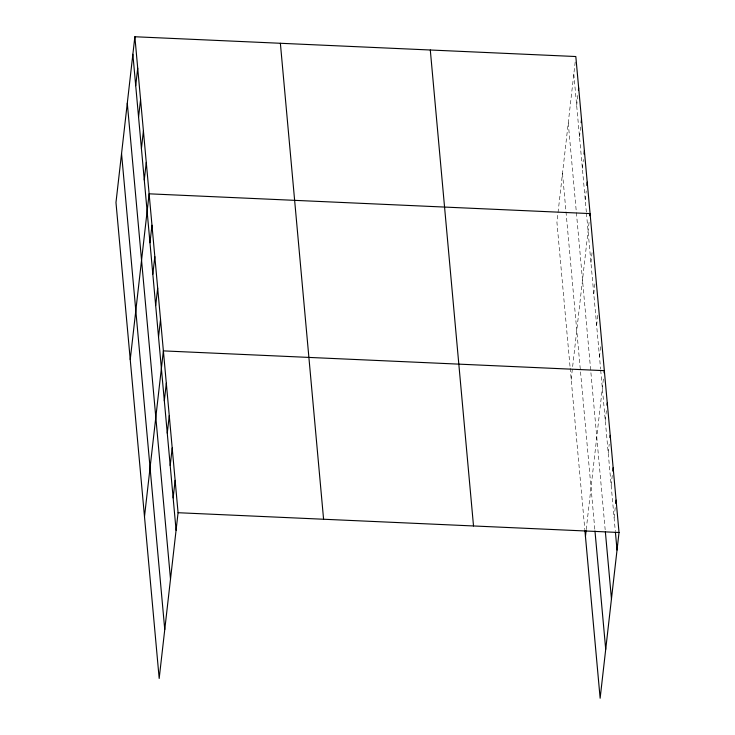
<?xml version="1.0" encoding="UTF-8"?>
<svg xmlns="http://www.w3.org/2000/svg" width="735" height="735" viewBox="0 0 735 735"><rect width="100%" height="100%" fill="white"/><g stroke="black" fill="none" stroke-linecap="round" stroke-linejoin="round"><path stroke-width="0.55" stroke-dasharray="3.67 2.76" d="M575.193 62.006L556.928 222.282L570.066 367.013M576.672 105.463L577.912 94.512M579.52 136.875L580.641 127.017M582.377 168.287L583.37 159.532M585.225 199.709L586.227 190.944M571.187 379.352L589.075 222.356M590.931 262.533L592.052 252.675M593.779 293.945L595.028 282.993M596.636 325.357L598.005 313.312M599.484 356.769L600.853 344.724M586.227 529.595L603.582 377.239M605.272 420.549L606.403 410.7M608.212 452.916L609.214 444.16M611.153 485.284L612.273 475.426M614.092 517.651L615.461 505.607M573.814 74.051L586.346 212.048M586.447 213.168L600.605 369.117M600.706 370.238L615.305 531.047M568.247 122.965L605.171 529.733M562.505 173.368L594.872 529.917M570.167 368.134L584.839 529.687"/><path stroke-width="1.1" d="M134.863 36.75L115.974 202.511L159.183 678.469L178.072 512.718L134.863 36.75L575.817 56.531L619.026 532.489L600.137 698.25L584.941 530.808M135.718 85.683L137.711 68.162M138.566 117.104L140.569 99.574M141.423 148.516L143.417 130.995M144.271 179.928L146.265 162.407M130.233 359.58L149.122 193.82L590.076 213.591L589.819 215.787M149.977 242.752L151.97 225.232M152.825 274.173L154.828 256.644M155.682 305.585L157.676 288.056M158.53 336.998L160.524 319.477M144.492 516.641L163.381 350.889L604.335 370.66L604.087 372.856M164.318 400.777L166.321 383.257M167.258 433.145L169.261 415.615M170.198 465.512L172.192 447.983M173.138 497.871L175.132 480.35M578.417 90.129L578.665 87.943M581.146 122.644L581.514 119.355M583.994 154.056L584.371 150.767M586.842 185.468L587.219 182.179M585.446 536.421L586.098 530.734M607.018 405.224L607.275 403.028M609.958 437.582L610.206 435.396M612.779 471.043L613.146 467.763M615.709 503.411L616.086 500.131M178.072 512.718L619.026 532.489M615.406 532.158L617.033 550.019M605.374 531.965L611.456 598.933M594.973 531.028L605.713 649.336M430.297 49.998L473.515 525.966M280.375 43.273L323.584 519.241M132.86 54.271L176.078 530.238M127.293 103.194L170.502 579.152M121.551 153.587L164.759 629.555"/></g></svg>
